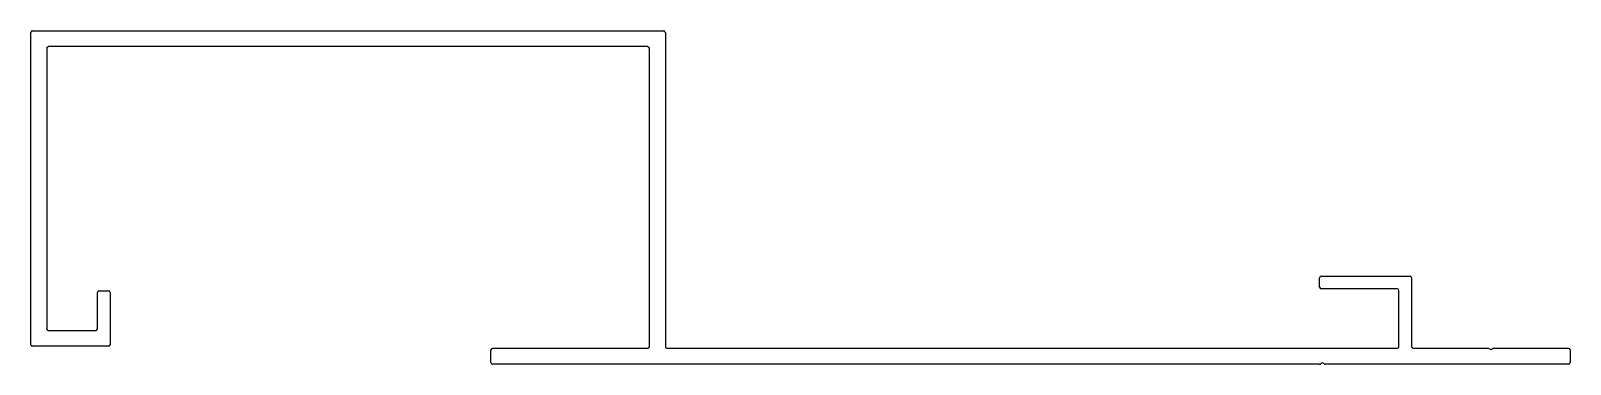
# Model space of a CAD drawing. Extents: x -55 to 68, y 2 to 29.
import ezdxf

# ---------------------------------------------------------------- set-up
doc = ezdxf.new("R2010")
doc.units = 0
doc.layers.add('-ACCESSORY', color=93, linetype='CONTINUOUS')

msp = doc.modelspace()

# ---------------------------------------------------------------- linework, layer by layer
at = {"layer": '-ACCESSORY', "color": 7}
for p, q in [((-55.39, 3.7), (-55.39, 28.69)), ((-55.27, 28.82), (-4.7, 28.82)), ((-4.57, 28.69), (-4.57, 3.54)), ((-54.12, 27.42), (-54.12, 4.97)), ((-5.97, 27.55), (-54, 27.55)), ((-5.84, 3.54), (-5.84, 27.42)), ((47.83, 8.3), (47.83, 9.06)), ((47.95, 9.19), (55.07, 9.19)), ((55.19, 9.06), (55.19, 3.54)), ((-50.06, 4.97), (-50.06, 7.89)), ((-49.93, 8.02), (-49.17, 8.02)), ((-49.04, 7.89), (-49.04, 3.7)), ((54.05, 8.17), (47.95, 8.17)), ((54.18, 3.54), (54.18, 8.05)), ((-54, 4.84), (-50.18, 4.84)), ((-49.17, 3.57), (-55.27, 3.57)), ((-18.54, 2.27), (-18.54, 3.28)), ((-18.41, 3.41), (-5.97, 3.41)), ((-4.44, 3.41), (54.05, 3.41)), ((55.32, 3.41), (61.32, 3.41)), ((61.77, 3.41), (67.77, 3.41)), ((67.9, 3.28), (67.9, 2.27)), ((47.83, 2.14), (-18.41, 2.14)), ((67.77, 2.14), (48.27, 2.14))]:
    msp.add_line(p, q, dxfattribs=at)
for centre, radius, start, end in [((-55.27, 28.69), 0.126, 90, 180), ((-4.7, 28.69), 0.126, 0, 90), ((-54, 27.42), 0.126, 90, 180), ((-5.97, 27.42), 0.126, 0, 90), ((47.95, 9.06), 0.126, 90, 180), ((55.07, 9.06), 0.126, 0, 90), ((-49.93, 7.89), 0.126, 90, 180), ((-49.17, 7.89), 0.126, 0, 90), ((47.95, 8.3), 0.126, 180, 270), ((54.05, 8.05), 0.126, 0, 90), ((-54, 4.97), 0.126, 180, 270), ((-50.18, 4.97), 0.126, 270, 360), ((-55.27, 3.7), 0.126, 180, 270), ((-49.17, 3.7), 0.126, 270, 0), ((-18.41, 3.28), 0.126, 90, 180), ((-5.97, 3.54), 0.126, 270, 360), ((-4.44, 3.54), 0.126, 180, 270), ((54.05, 3.54), 0.126, 270, 0), ((55.32, 3.54), 0.126, 180, 270), ((61.32, 3.25), 0.158, 45, 90), ((61.55, 3.48), 0.158, 225, 315), ((61.77, 3.25), 0.158, 90, 135), ((67.77, 3.28), 0.126, 0, 90), ((-18.41, 2.27), 0.126, 180, 270), ((47.83, 2.3), 0.158, 270, 315), ((48.05, 2.08), 0.158, 45, 135), ((48.27, 2.3), 0.158, 225, 270), ((67.77, 2.27), 0.126, 270, 0)]:
    msp.add_arc(centre, radius, start, end, dxfattribs=at)

doc.saveas('drawing.dxf')
